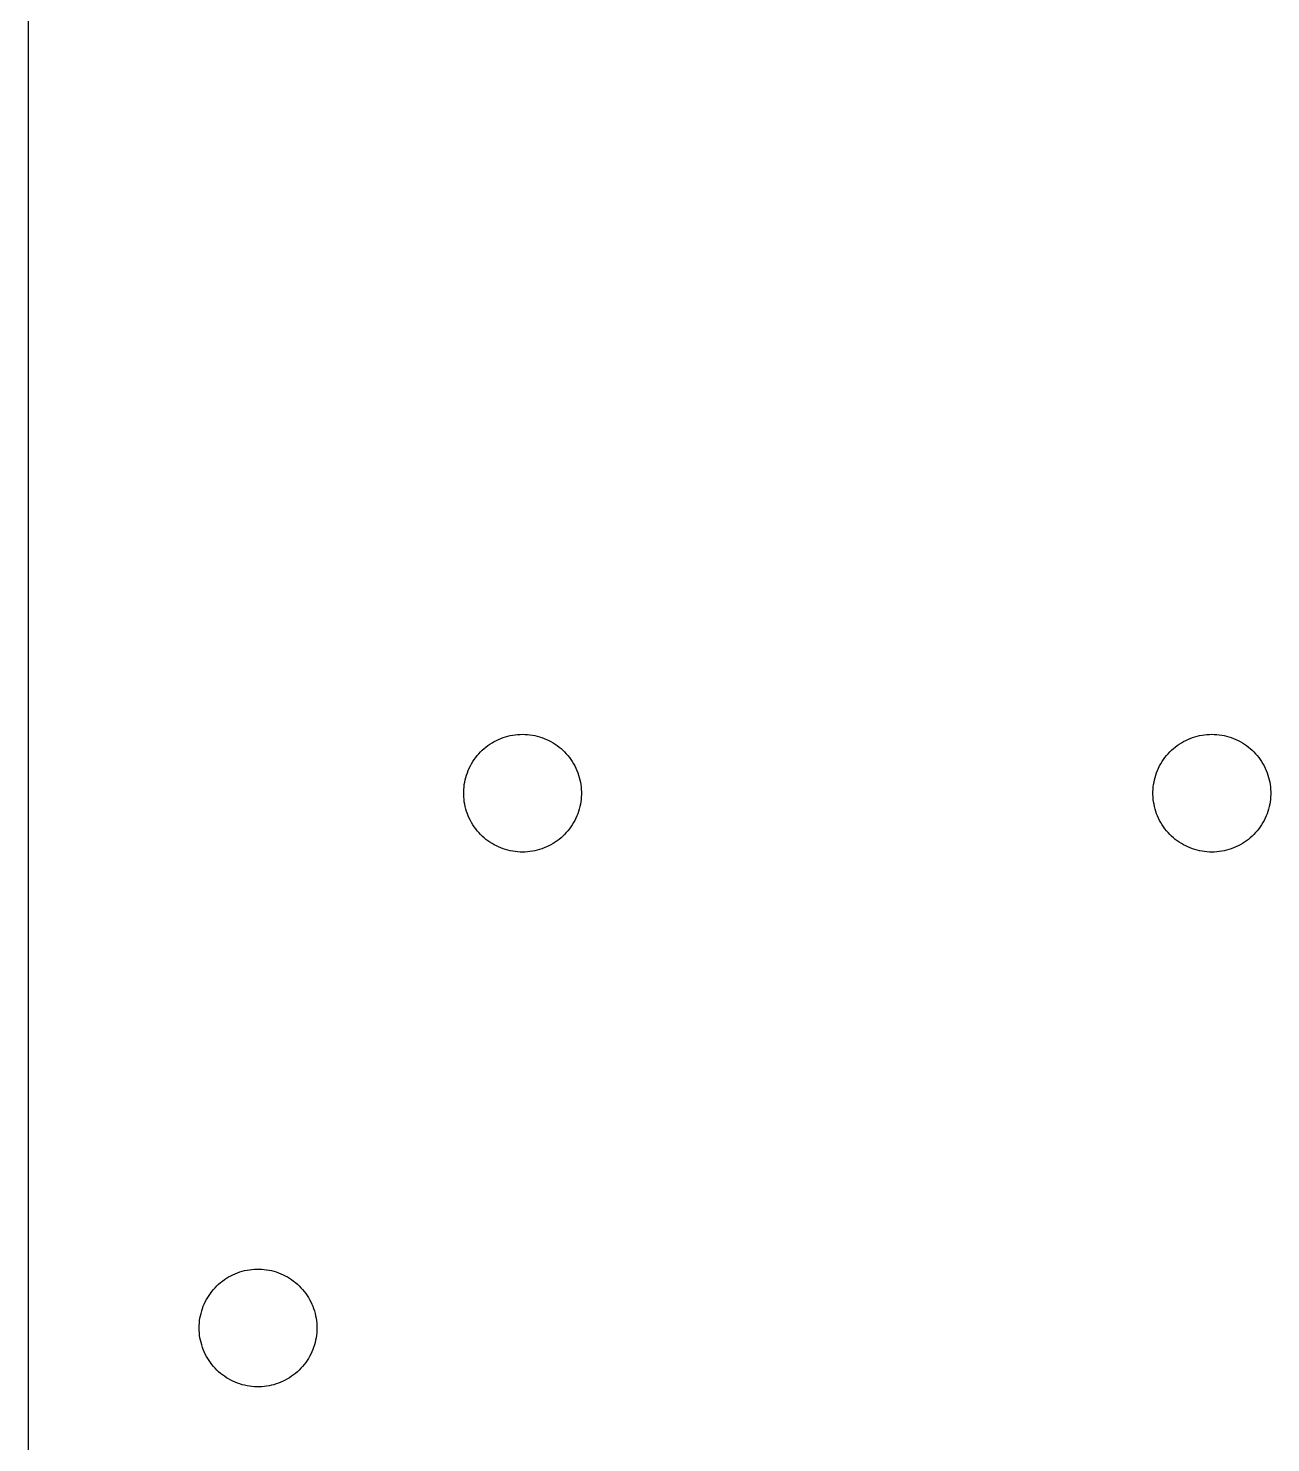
# Model space of a CAD drawing. Header units: metres. Extents: x 1 to 148, y -190 to 190.
# Drawn here: x 1.27 to 44.53, y 92.01 to 141.25 of the extents above; entities that cross this region are included whole.
import ezdxf

# ---------------------------------------------------------------- set-up
doc = ezdxf.new("R2010")
doc.units = ezdxf.units.M

msp = doc.modelspace()

# ---------------------------------------------------------------- linework, layer by layer
for p, q in [((1.26969, 184.15), (1.26969, -184.15)), ((17.1404, 116.172), (17.2063, 116.226)), ((17.2063, 116.226), (17.2749, 116.278)), ((17.2749, 116.278), (17.3455, 116.327)), ((17.3455, 116.327), (17.4179, 116.374)), ((17.4179, 116.374), (17.4923, 116.416)), ((17.4923, 116.416), (17.5683, 116.456)), ((17.5683, 116.456), (17.6458, 116.493)), ((17.6458, 116.493), (17.7253, 116.526)), ((17.7253, 116.526), (17.8055, 116.556)), ((17.8055, 116.556), (17.8873, 116.582)), ((17.8873, 116.582), (17.9698, 116.605)), ((17.9698, 116.605), (18.0535, 116.625)), ((18.0535, 116.625), (18.138, 116.641)), ((18.138, 116.641), (18.2229, 116.654)), ((18.2229, 116.654), (18.3082, 116.663)), ((18.3082, 116.663), (18.3938, 116.668)), ((18.3938, 116.668), (18.4799, 116.67)), ((18.4799, 116.67), (18.5655, 116.668)), ((18.5655, 116.668), (18.6512, 116.663)), ((18.6512, 116.663), (18.7368, 116.654)), ((18.7368, 116.654), (18.8217, 116.641)), ((18.8217, 116.641), (18.9062, 116.625)), ((18.9062, 116.625), (18.9895, 116.605)), ((18.9895, 116.605), (19.0725, 116.582)), ((19.0725, 116.582), (19.1539, 116.556)), ((19.1539, 116.556), (19.2345, 116.526)), ((19.2345, 116.526), (19.3135, 116.493)), ((19.3135, 116.493), (19.3915, 116.456)), ((19.3915, 116.456), (19.4674, 116.416)), ((19.4674, 116.416), (19.5418, 116.374)), ((19.5418, 116.374), (19.6143, 116.327)), ((19.6143, 116.327), (19.6848, 116.278)), ((19.6848, 116.278), (19.7531, 116.226)), ((19.7531, 116.226), (19.8193, 116.172)), ((41.1401, 116.172), (41.2064, 116.226)), ((41.2064, 116.226), (41.275, 116.278)), ((41.275, 116.278), (41.3455, 116.327)), ((41.3455, 116.327), (41.418, 116.374)), ((41.418, 116.374), (41.492, 116.416)), ((41.492, 116.416), (41.5684, 116.456)), ((41.5684, 116.456), (41.6459, 116.493)), ((41.6459, 116.493), (41.725, 116.526)), ((41.725, 116.526), (41.8056, 116.556)), ((41.8056, 116.556), (41.8874, 116.582)), ((41.8874, 116.582), (41.9699, 116.605)), ((41.9699, 116.605), (42.0536, 116.625)), ((42.0536, 116.625), (42.1377, 116.641)), ((42.1377, 116.641), (42.223, 116.654)), ((42.223, 116.654), (42.3083, 116.663)), ((42.3083, 116.663), (42.3939, 116.668)), ((42.3939, 116.668), (42.48, 116.67)), ((42.48, 116.67), (42.5656, 116.668)), ((42.5656, 116.668), (42.6513, 116.663)), ((42.6513, 116.663), (42.7369, 116.654)), ((42.7369, 116.654), (42.8218, 116.641)), ((42.8218, 116.641), (42.9059, 116.625)), ((42.9059, 116.625), (42.9896, 116.605)), ((42.9896, 116.605), (43.0722, 116.582)), ((43.0722, 116.582), (43.154, 116.556)), ((43.154, 116.556), (43.2346, 116.526)), ((43.2346, 116.526), (43.3136, 116.493)), ((43.3136, 116.493), (43.3911, 116.456)), ((43.3911, 116.456), (43.4675, 116.416)), ((43.4675, 116.416), (43.5419, 116.374)), ((43.5419, 116.374), (43.6144, 116.327)), ((43.6144, 116.327), (43.6849, 116.278)), ((43.6849, 116.278), (43.7531, 116.226)), ((43.7531, 116.226), (43.8194, 116.172)), ((16.749, 115.718), (16.7966, 115.79)), ((16.7966, 115.79), (16.847, 115.859)), ((16.847, 115.859), (16.9001, 115.927)), ((16.9001, 115.927), (16.9563, 115.991)), ((16.9563, 115.991), (17.0152, 116.054)), ((17.0152, 116.054), (17.0765, 116.114)), ((17.0765, 116.114), (17.1404, 116.172)), ((19.8193, 116.172), (19.8833, 116.114)), ((19.8833, 116.114), (19.9445, 116.054)), ((19.9445, 116.054), (20.0034, 115.991)), ((20.0034, 115.991), (20.0592, 115.927)), ((20.0592, 115.927), (20.1127, 115.859)), ((20.1127, 115.859), (20.1631, 115.79)), ((20.1631, 115.79), (20.2108, 115.718)), ((40.7491, 115.718), (40.7963, 115.79)), ((40.7963, 115.79), (40.8467, 115.859)), ((40.8467, 115.859), (40.9002, 115.927)), ((40.9002, 115.927), (40.9564, 115.991)), ((40.9564, 115.991), (41.0149, 116.054)), ((41.0149, 116.054), (41.0766, 116.114)), ((41.0766, 116.114), (41.1401, 116.172)), ((43.8194, 116.172), (43.883, 116.114)), ((43.883, 116.114), (43.9446, 116.054)), ((43.9446, 116.054), (44.0031, 115.991)), ((44.0031, 115.991), (44.0593, 115.927)), ((44.0593, 115.927), (44.1128, 115.859)), ((44.1128, 115.859), (44.1632, 115.79)), ((44.1632, 115.79), (44.2109, 115.718)), ((16.5052, 115.171), (16.53, 115.253)), ((16.53, 115.253), (16.5583, 115.334)), ((16.5583, 115.334), (16.5901, 115.414)), ((16.5901, 115.414), (16.625, 115.493)), ((16.625, 115.493), (16.6629, 115.57)), ((16.6629, 115.57), (16.7044, 115.645)), ((16.7044, 115.645), (16.749, 115.718)), ((20.2108, 115.718), (20.2554, 115.645)), ((20.2554, 115.645), (20.2964, 115.57)), ((20.2964, 115.57), (20.3348, 115.493)), ((20.3348, 115.493), (20.3697, 115.414)), ((20.3697, 115.414), (20.4011, 115.334)), ((20.4011, 115.334), (20.4294, 115.253)), ((20.4294, 115.253), (20.4542, 115.171)), ((40.5053, 115.171), (40.5301, 115.253)), ((40.5301, 115.253), (40.5584, 115.334)), ((40.5584, 115.334), (40.5902, 115.414)), ((40.5902, 115.414), (40.625, 115.493)), ((40.625, 115.493), (40.663, 115.57)), ((40.663, 115.57), (40.7045, 115.645)), ((40.7045, 115.645), (40.7491, 115.718)), ((44.2109, 115.718), (44.2551, 115.645)), ((44.2551, 115.645), (44.2965, 115.57)), ((44.2965, 115.57), (44.3349, 115.493)), ((44.3349, 115.493), (44.3698, 115.414)), ((44.3698, 115.414), (44.4012, 115.334)), ((44.4012, 115.334), (44.4295, 115.253)), ((44.4295, 115.253), (44.4543, 115.171)), ((16.4304, 114.663), (16.4339, 114.748)), ((16.4339, 114.748), (16.4412, 114.834)), ((16.4412, 114.834), (16.4517, 114.919)), ((16.4517, 114.919), (16.466, 115.004)), ((16.466, 115.004), (16.4839, 115.088)), ((16.4839, 115.088), (16.5052, 115.171)), ((20.4542, 115.171), (20.4755, 115.088)), ((20.4755, 115.088), (20.4937, 115.004)), ((20.4937, 115.004), (20.5077, 114.919)), ((20.5077, 114.919), (20.5185, 114.834)), ((20.5185, 114.834), (20.5259, 114.748)), ((20.5259, 114.748), (20.5294, 114.663)), ((40.4301, 114.663), (40.434, 114.748)), ((40.434, 114.748), (40.4409, 114.834)), ((40.4409, 114.834), (40.4518, 114.919)), ((40.4518, 114.919), (40.4661, 115.004)), ((40.4661, 115.004), (40.484, 115.088)), ((40.484, 115.088), (40.5053, 115.171)), ((44.4543, 115.171), (44.4756, 115.088)), ((44.4756, 115.088), (44.4934, 115.004)), ((44.4934, 115.004), (44.5077, 114.919)), ((44.5077, 114.919), (44.5186, 114.834)), ((44.5186, 114.834), (44.5256, 114.748)), ((44.5256, 114.748), (44.5295, 114.663)), ((16.4304, 114.577), (16.4304, 114.663)), ((16.4339, 114.491), (16.4304, 114.577)), ((16.4412, 114.405), (16.4339, 114.491)), ((16.4517, 114.321), (16.4412, 114.405)), ((16.466, 114.236), (16.4517, 114.321)), ((20.5077, 114.321), (20.4937, 114.236)), ((20.5185, 114.405), (20.5077, 114.321)), ((20.5259, 114.491), (20.5185, 114.405)), ((20.5294, 114.577), (20.5259, 114.491)), ((20.5294, 114.663), (20.5294, 114.577)), ((40.4301, 114.577), (40.4301, 114.663)), ((40.434, 114.491), (40.4301, 114.577)), ((40.4409, 114.405), (40.434, 114.491)), ((40.4518, 114.321), (40.4409, 114.405)), ((40.4661, 114.236), (40.4518, 114.321)), ((44.5077, 114.321), (44.4934, 114.236)), ((44.5186, 114.405), (44.5077, 114.321)), ((44.5256, 114.491), (44.5186, 114.405)), ((44.5295, 114.577), (44.5256, 114.491)), ((44.5295, 114.663), (44.5295, 114.577)), ((16.4839, 114.152), (16.466, 114.236)), ((16.5052, 114.069), (16.4839, 114.152)), ((16.53, 113.986), (16.5052, 114.069)), ((16.5583, 113.905), (16.53, 113.986)), ((16.5901, 113.826), (16.5583, 113.905)), ((16.625, 113.747), (16.5901, 113.826)), ((20.3697, 113.826), (20.3348, 113.747)), ((20.4011, 113.905), (20.3697, 113.826)), ((20.4294, 113.986), (20.4011, 113.905)), ((20.4542, 114.069), (20.4294, 113.986)), ((20.4755, 114.152), (20.4542, 114.069)), ((20.4937, 114.236), (20.4755, 114.152)), ((40.484, 114.152), (40.4661, 114.236)), ((40.5053, 114.069), (40.484, 114.152)), ((40.5301, 113.986), (40.5053, 114.069)), ((40.5584, 113.905), (40.5301, 113.986)), ((40.5902, 113.826), (40.5584, 113.905)), ((40.625, 113.747), (40.5902, 113.826)), ((44.3698, 113.826), (44.3349, 113.747)), ((44.4012, 113.905), (44.3698, 113.826)), ((44.4295, 113.986), (44.4012, 113.905)), ((44.4543, 114.069), (44.4295, 113.986)), ((44.4756, 114.152), (44.4543, 114.069)), ((44.4934, 114.236), (44.4756, 114.152)), ((16.6629, 113.67), (16.625, 113.747)), ((16.7044, 113.595), (16.6629, 113.67)), ((16.749, 113.521), (16.7044, 113.595)), ((16.7966, 113.45), (16.749, 113.521)), ((16.847, 113.38), (16.7966, 113.45)), ((16.9001, 113.313), (16.847, 113.38)), ((16.9563, 113.248), (16.9001, 113.313)), ((20.0592, 113.313), (20.0034, 113.248)), ((20.1127, 113.38), (20.0592, 113.313)), ((20.1631, 113.45), (20.1127, 113.38)), ((20.2108, 113.521), (20.1631, 113.45)), ((20.2554, 113.595), (20.2108, 113.521)), ((20.2964, 113.67), (20.2554, 113.595)), ((20.3348, 113.747), (20.2964, 113.67)), ((40.663, 113.67), (40.625, 113.747)), ((40.7045, 113.595), (40.663, 113.67)), ((40.7491, 113.521), (40.7045, 113.595)), ((40.7963, 113.45), (40.7491, 113.521)), ((40.8467, 113.38), (40.7963, 113.45)), ((40.9002, 113.313), (40.8467, 113.38)), ((40.9564, 113.248), (40.9002, 113.313)), ((44.0593, 113.313), (44.0031, 113.248)), ((44.1128, 113.38), (44.0593, 113.313)), ((44.1632, 113.45), (44.1128, 113.38)), ((44.2109, 113.521), (44.1632, 113.45)), ((44.2551, 113.595), (44.2109, 113.521)), ((44.2965, 113.67), (44.2551, 113.595)), ((44.3349, 113.747), (44.2965, 113.67)), ((17.0152, 113.185), (16.9563, 113.248)), ((17.0765, 113.125), (17.0152, 113.185)), ((17.1404, 113.068), (17.0765, 113.125)), ((17.2063, 113.013), (17.1404, 113.068)), ((17.2749, 112.961), (17.2063, 113.013)), ((17.3455, 112.912), (17.2749, 112.961)), ((17.4179, 112.866), (17.3455, 112.912)), ((17.4923, 112.823), (17.4179, 112.866)), ((17.5683, 112.784), (17.4923, 112.823)), ((17.6458, 112.747), (17.5683, 112.784)), ((19.3915, 112.784), (19.3135, 112.747)), ((19.4674, 112.823), (19.3915, 112.784)), ((19.5418, 112.866), (19.4674, 112.823)), ((19.6143, 112.912), (19.5418, 112.866)), ((19.6848, 112.961), (19.6143, 112.912)), ((19.7531, 113.013), (19.6848, 112.961)), ((19.8193, 113.068), (19.7531, 113.013)), ((19.8833, 113.125), (19.8193, 113.068)), ((19.9445, 113.185), (19.8833, 113.125)), ((20.0034, 113.248), (19.9445, 113.185)), ((41.0149, 113.185), (40.9564, 113.248)), ((41.0766, 113.125), (41.0149, 113.185)), ((41.1401, 113.068), (41.0766, 113.125)), ((41.2064, 113.013), (41.1401, 113.068)), ((41.275, 112.961), (41.2064, 113.013)), ((41.3455, 112.912), (41.275, 112.961)), ((41.418, 112.866), (41.3455, 112.912)), ((41.492, 112.823), (41.418, 112.866)), ((41.5684, 112.784), (41.492, 112.823)), ((41.6459, 112.747), (41.5684, 112.784)), ((43.3911, 112.784), (43.3136, 112.747)), ((43.4675, 112.823), (43.3911, 112.784)), ((43.5419, 112.866), (43.4675, 112.823)), ((43.6144, 112.912), (43.5419, 112.866)), ((43.6849, 112.961), (43.6144, 112.912)), ((43.7531, 113.013), (43.6849, 112.961)), ((43.8194, 113.068), (43.7531, 113.013)), ((43.883, 113.125), (43.8194, 113.068)), ((43.9446, 113.185), (43.883, 113.125)), ((44.0031, 113.248), (43.9446, 113.185)), ((17.7253, 112.714), (17.6458, 112.747)), ((17.8055, 112.684), (17.7253, 112.714)), ((17.8873, 112.657), (17.8055, 112.684)), ((17.9698, 112.634), (17.8873, 112.657)), ((18.0535, 112.614), (17.9698, 112.634)), ((18.138, 112.599), (18.0535, 112.614)), ((18.2229, 112.586), (18.138, 112.599)), ((18.3082, 112.577), (18.2229, 112.586)), ((18.3938, 112.572), (18.3082, 112.577)), ((18.4799, 112.57), (18.3938, 112.572)), ((18.5655, 112.572), (18.4799, 112.57)), ((18.6512, 112.577), (18.5655, 112.572)), ((18.7368, 112.586), (18.6512, 112.577)), ((18.8217, 112.599), (18.7368, 112.586)), ((18.9062, 112.614), (18.8217, 112.599)), ((18.9895, 112.634), (18.9062, 112.614)), ((19.0725, 112.657), (18.9895, 112.634)), ((19.1539, 112.684), (19.0725, 112.657)), ((19.2345, 112.714), (19.1539, 112.684)), ((19.3135, 112.747), (19.2345, 112.714)), ((41.725, 112.714), (41.6459, 112.747)), ((41.8056, 112.684), (41.725, 112.714)), ((41.8874, 112.657), (41.8056, 112.684)), ((41.9699, 112.634), (41.8874, 112.657)), ((42.0536, 112.614), (41.9699, 112.634)), ((42.1377, 112.599), (42.0536, 112.614)), ((42.223, 112.586), (42.1377, 112.599)), ((42.3083, 112.577), (42.223, 112.586)), ((42.3939, 112.572), (42.3083, 112.577)), ((42.48, 112.57), (42.3939, 112.572)), ((42.5656, 112.572), (42.48, 112.57)), ((42.6513, 112.577), (42.5656, 112.572)), ((42.7369, 112.586), (42.6513, 112.577)), ((42.8218, 112.599), (42.7369, 112.586)), ((42.9059, 112.614), (42.8218, 112.599)), ((42.9896, 112.634), (42.9059, 112.614)), ((43.0722, 112.657), (42.9896, 112.634)), ((43.154, 112.684), (43.0722, 112.657)), ((43.2346, 112.714), (43.154, 112.684)), ((43.3136, 112.747), (43.2346, 112.714)), ((8.80179, 97.9956), (8.8855, 98.0134)), ((8.8855, 98.0134), (8.97038, 98.0277)), ((8.97038, 98.0277), (9.05565, 98.0386)), ((9.05565, 98.0386), (9.14091, 98.046)), ((9.14091, 98.046), (9.22696, 98.0494)), ((9.22696, 98.0494), (9.31261, 98.0494)), ((9.31261, 98.0494), (9.39865, 98.046)), ((9.39865, 98.046), (9.48392, 98.0386)), ((9.48392, 98.0386), (9.56918, 98.0277)), ((9.56918, 98.0277), (9.65406, 98.0134)), ((9.65406, 98.0134), (9.73778, 97.9956)), ((7.83557, 97.4646), (7.89797, 97.5231)), ((7.89797, 97.5231), (7.96308, 97.5793)), ((7.96308, 97.5793), (8.03052, 97.6328)), ((8.03052, 97.6328), (8.09989, 97.6832)), ((8.09989, 97.6832), (8.17121, 97.7309)), ((8.17121, 97.7309), (8.24485, 97.775)), ((8.24485, 97.775), (8.32003, 97.8165)), ((8.32003, 97.8165), (8.39677, 97.8549)), ((8.39677, 97.8549), (8.47545, 97.8898)), ((8.47545, 97.8898), (8.55529, 97.9212)), ((8.55529, 97.9212), (8.63629, 97.9494)), ((8.63629, 97.9494), (8.71846, 97.9743)), ((8.71846, 97.9743), (8.80179, 97.9956)), ((9.73778, 97.9956), (9.82111, 97.9743)), ((9.82111, 97.9743), (9.90327, 97.9494)), ((9.90327, 97.9494), (9.98427, 97.9212)), ((9.98427, 97.9212), (10.0641, 97.8898)), ((10.0641, 97.8898), (10.1428, 97.8549)), ((10.1428, 97.8549), (10.2195, 97.8165)), ((10.2195, 97.8165), (10.2947, 97.775)), ((10.2947, 97.775), (10.3684, 97.7309)), ((10.3684, 97.7309), (10.4397, 97.6832)), ((10.4397, 97.6832), (10.509, 97.6328)), ((10.509, 97.6328), (10.5765, 97.5793)), ((10.5765, 97.5793), (10.6416, 97.5231)), ((10.6416, 97.5231), (10.704, 97.4646)), ((7.47319, 96.9875), (7.51621, 97.0619)), ((7.51621, 97.0619), (7.56233, 97.1344)), ((7.56233, 97.1344), (7.61116, 97.2049)), ((7.61116, 97.2049), (7.6631, 97.2731)), ((7.6631, 97.2731), (7.71813, 97.3394)), ((7.71813, 97.3394), (7.77549, 97.403)), ((7.77549, 97.403), (7.83557, 97.4646)), ((10.704, 97.4646), (10.7641, 97.403)), ((10.7641, 97.403), (10.8218, 97.3394)), ((10.8218, 97.3394), (10.8765, 97.2731)), ((10.8765, 97.2731), (10.9284, 97.2049)), ((10.9284, 97.2049), (10.9772, 97.1344)), ((10.9772, 97.1344), (11.0234, 97.0619)), ((11.0234, 97.0619), (11.0664, 96.9875)), ((7.28405, 96.5096), (7.30731, 96.5922)), ((7.30731, 96.5922), (7.33366, 96.6739)), ((7.33366, 96.6739), (7.36389, 96.7546)), ((7.36389, 96.7546), (7.39722, 96.8336)), ((7.39722, 96.8336), (7.43365, 96.9111)), ((7.43365, 96.9111), (7.47319, 96.9875)), ((11.0664, 96.9875), (11.1059, 96.9111)), ((11.1059, 96.9111), (11.1427, 96.8336)), ((11.1427, 96.8336), (11.1757, 96.7546)), ((11.1757, 96.7546), (11.2059, 96.6739)), ((11.2059, 96.6739), (11.2323, 96.5922)), ((11.2323, 96.5922), (11.2555, 96.5096)), ((7.21971, 96), (7.22165, 96.0856)), ((7.22165, 96.0856), (7.22708, 96.1713)), ((7.22708, 96.1713), (7.23599, 96.2569)), ((7.23599, 96.2569), (7.24839, 96.3418)), ((7.24839, 96.3418), (7.26467, 96.4259)), ((7.26467, 96.4259), (7.28405, 96.5096)), ((11.2555, 96.5096), (11.2749, 96.4259)), ((11.2749, 96.4259), (11.2912, 96.3418)), ((11.2912, 96.3418), (11.3036, 96.2569)), ((11.3036, 96.2569), (11.3125, 96.1713)), ((11.3125, 96.1713), (11.3179, 96.0856)), ((11.3179, 96.0856), (11.3199, 96)), ((7.22165, 95.9139), (7.21971, 96)), ((7.22708, 95.8283), (7.22165, 95.9139)), ((7.23599, 95.743), (7.22708, 95.8283)), ((7.24839, 95.6581), (7.23599, 95.743)), ((7.26467, 95.5736), (7.24839, 95.6581)), ((7.28405, 95.4899), (7.26467, 95.5736)), ((11.2749, 95.5736), (11.2555, 95.4899)), ((11.2912, 95.6581), (11.2749, 95.5736)), ((11.3036, 95.743), (11.2912, 95.6581)), ((11.3125, 95.8283), (11.3036, 95.743)), ((11.3179, 95.9139), (11.3125, 95.8283)), ((11.3199, 96), (11.3179, 95.9139)), ((7.30731, 95.4074), (7.28405, 95.4899)), ((7.33366, 95.3256), (7.30731, 95.4074)), ((7.36389, 95.245), (7.33366, 95.3256)), ((7.39722, 95.1659), (7.36389, 95.245)), ((7.43365, 95.0884), (7.39722, 95.1659)), ((7.47319, 95.012), (7.43365, 95.0884)), ((11.1059, 95.0884), (11.0664, 95.012)), ((11.1427, 95.1659), (11.1059, 95.0884)), ((11.1757, 95.245), (11.1427, 95.1659)), ((11.2059, 95.3256), (11.1757, 95.245)), ((11.2323, 95.4074), (11.2059, 95.3256)), ((11.2555, 95.4899), (11.2323, 95.4074)), ((7.51621, 94.938), (7.47319, 95.012)), ((7.56233, 94.8655), (7.51621, 94.938)), ((7.61116, 94.795), (7.56233, 94.8655)), ((7.6631, 94.7264), (7.61116, 94.795)), ((7.71813, 94.6601), (7.6631, 94.7264)), ((7.77549, 94.5966), (7.71813, 94.6601)), ((7.83557, 94.5353), (7.77549, 94.5966)), ((10.7641, 94.5966), (10.704, 94.5353)), ((10.8218, 94.6601), (10.7641, 94.5966)), ((10.8765, 94.7264), (10.8218, 94.6601)), ((10.9284, 94.795), (10.8765, 94.7264)), ((10.9772, 94.8655), (10.9284, 94.795)), ((11.0234, 94.938), (10.9772, 94.8655)), ((11.0664, 95.012), (11.0234, 94.938)), ((7.89797, 94.4764), (7.83557, 94.5353)), ((7.96308, 94.4202), (7.89797, 94.4764)), ((8.03052, 94.3671), (7.96308, 94.4202)), ((8.09989, 94.3163), (8.03052, 94.3671)), ((8.17121, 94.2691), (8.09989, 94.3163)), ((8.24485, 94.2245), (8.17121, 94.2691)), ((8.32003, 94.183), (8.24485, 94.2245)), ((8.39677, 94.145), (8.32003, 94.183)), ((8.47545, 94.1101), (8.39677, 94.145)), ((8.55529, 94.0784), (8.47545, 94.1101)), ((8.63629, 94.0501), (8.55529, 94.0784)), ((9.98427, 94.0784), (9.90327, 94.0501)), ((10.0641, 94.1101), (9.98427, 94.0784)), ((10.1428, 94.145), (10.0641, 94.1101)), ((10.2195, 94.183), (10.1428, 94.145)), ((10.2947, 94.2245), (10.2195, 94.183)), ((10.3684, 94.2691), (10.2947, 94.2245)), ((10.4397, 94.3163), (10.3684, 94.2691)), ((10.509, 94.3671), (10.4397, 94.3163)), ((10.5765, 94.4202), (10.509, 94.3671)), ((10.6416, 94.4764), (10.5765, 94.4202)), ((10.704, 94.5353), (10.6416, 94.4764)), ((8.71846, 94.0253), (8.63629, 94.0501)), ((8.80179, 94.004), (8.71846, 94.0253)), ((8.8855, 93.9861), (8.80179, 94.004)), ((8.97038, 93.9718), (8.8855, 93.9861)), ((9.05565, 93.9609), (8.97038, 93.9718)), ((9.14091, 93.954), (9.05565, 93.9609)), ((9.22696, 93.9501), (9.14091, 93.954)), ((9.31261, 93.9501), (9.22696, 93.9501)), ((9.39865, 93.954), (9.31261, 93.9501)), ((9.48392, 93.9609), (9.39865, 93.954)), ((9.56918, 93.9718), (9.48392, 93.9609)), ((9.65406, 93.9861), (9.56918, 93.9718)), ((9.73778, 94.004), (9.65406, 93.9861)), ((9.82111, 94.0253), (9.73778, 94.004)), ((9.90327, 94.0501), (9.82111, 94.0253))]:
    msp.add_line(p, q)

doc.saveas('drawing.dxf')
